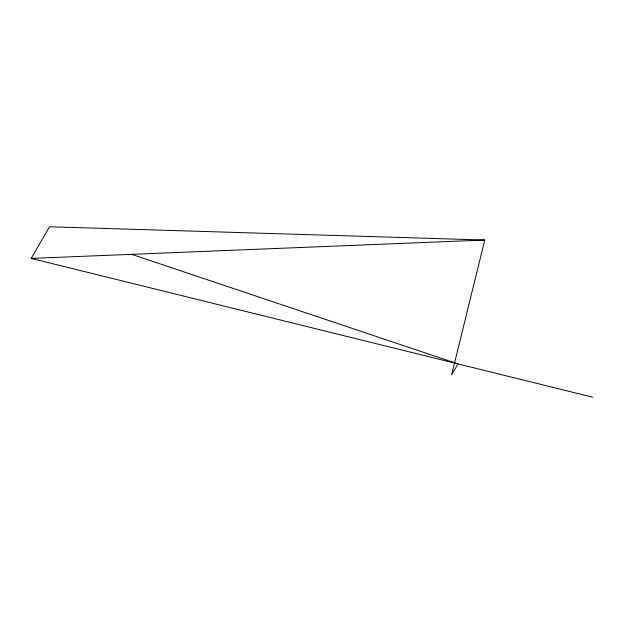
<?xml version="1.0" encoding="UTF-8"?>
<svg xmlns="http://www.w3.org/2000/svg" width="624" height="624" viewBox="0 0 624 624"><rect width="100%" height="100%" fill="white"/><g stroke="black" fill="none" stroke-linecap="round" stroke-linejoin="round"><path stroke-width="0.94" d="M592.8 397.231L31.2 258.398L49.553 226.769L484.747 240.037L451.651 374.774L457.961 363.893L131.789 254.381M31.2 258.398L484.747 240.037"/></g></svg>
